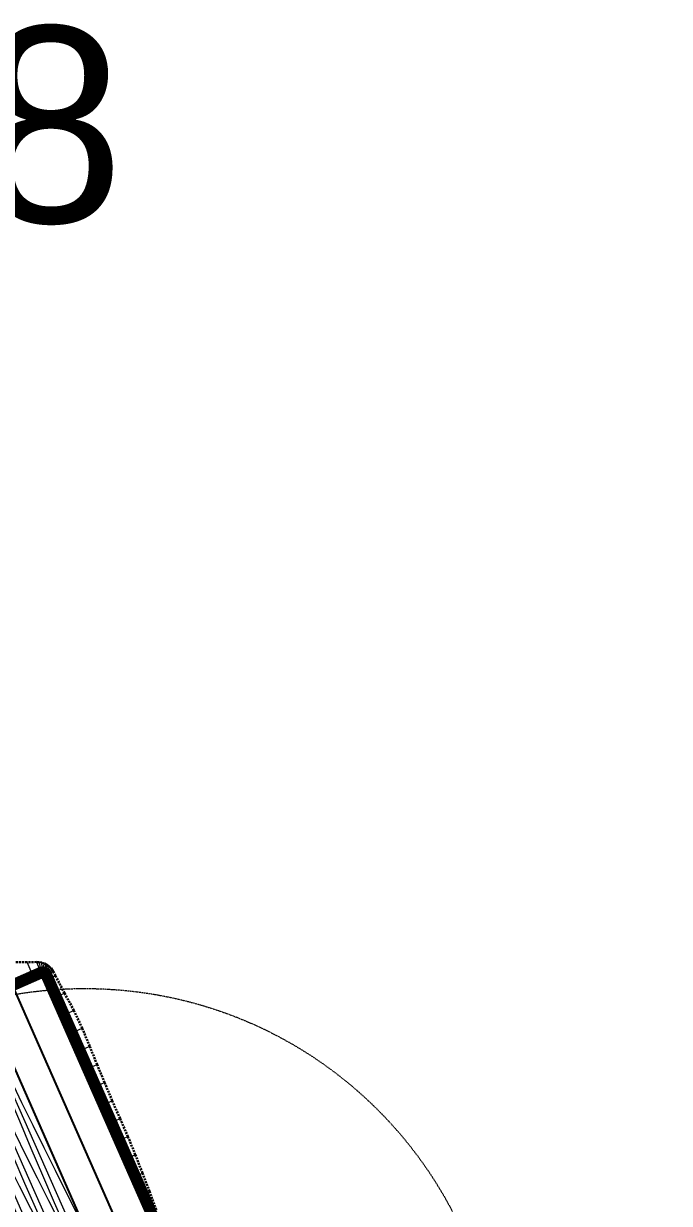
# Model space of a CAD drawing. Header units: metres. Extents: x 544752 to 548977, y 1840603 to 1844608.
# Drawn here: x 545781.3 to 545946, y 1843191.9 to 1843493 of the extents above; entities that cross this region are included whole.
import ezdxf

# ---------------------------------------------------------------- set-up
doc = ezdxf.new("R2010")
doc.units = ezdxf.units.M
doc.header["$MEASUREMENT"] = 0
doc.linetypes.add('ACAD_ISO02W100', pattern=[15, 12, -3])
doc.linetypes.add('Anordnung Grundriss$0$GESTRICHELT', pattern=[0.75, 0.5, -0.25])
doc.layers.add('Anordnung Grundriss$0$FBC-Windkraftstandort', color=7, linetype='Continuous')
doc.layers.add('C-ROAD', color=7, linetype='Continuous')
for name, color, linetype, lineweight in [('C-ROAD-CORR', 5, 'Continuous', 0), ('C-ROAD-STAN', 11, 'Continuous', 0), ('Line5', 5, 'Continuous', 13), ('Line7', 7, 'Continuous', 20), ('Đường', 5, 'ACAD_ISO02W100', 5)]:
    doc.layers.add(name, color=color, linetype=linetype, lineweight=lineweight)

# ---------------------------------------------------------------- blocks, each defined once
blk = doc.blocks.new('TB')
at = {"layer": 'Anordnung Grundriss$0$FBC-Windkraftstandort', "color": 1, "ltscale": 0.2}
for points in [[(-10.82, 8.26), (15.12, 74.06), (-4.2, 8.21)], [(-1.79, 7.15), (7.8, -0.26)], [(-13.55, 1.93), (-43.7, -62.06), (-8.99, -2.86)], [(-6.56, -3.89), (5.41, -5.8)]]:
    blk.add_lwpolyline(points, dxfattribs=at)
for radius in [12.5, 10.5]:
    blk.add_circle((-0.4, 0), radius, dxfattribs=at)
for centre, radius, start, end in [((-13.57, 5.69), 1.57, 109.7536, 203.5071), ((-7.62, -6.81), 15.4, 77.1765, 114.8722), ((-4.73, 3.7), 4.54, 49.5307, 83.3267), ((-0.39, 9.92), 15.4, 198.3885, 236.0841), ((-6.07, 0.61), 4.54, 229.934, 263.7299), ((5.26, -2.45), 3.36, 272.6116, 40.6491)]:
    blk.add_arc(centre, radius, start, end, dxfattribs=at)
at = {"layer": 'Defpoints', "color": 5, "linetype": 'Anordnung Grundriss$0$GESTRICHELT', "lineweight": 5, "ltscale": 0.2}
blk.add_circle((-0.4, 0), 105.73, dxfattribs=at)
at = {"layer": 'Line7', "color": 4, "lineweight": 5}
for p, q in [((-2.87, 0.11), (2.06, -0.11)), ((-0.52, -2.57), (-0.29, 2.57))]:
    blk.add_line(p, q, dxfattribs=at)
at = {"layer": 'Line7', "color": 1}
blk.add_circle((-0.4, 0), 1.35, dxfattribs=at)
blk = doc.blocks.new('FREFEWRFERWF')
at = {"layer": 'Line5', "color": 5}
for p, q in [((-12.76, -0.82), (-14.44, 70.21)), ((-7.21, -0.68), (-8.89, 70.34)), ((-1.67, -0.55), (-3.35, 70.47)), ((-14.24, 0.57), (-11.33, 0.64)), ((-8.7, 0.7), (-5.79, 0.77)), ((-3.36, -0.08), (0, 0)), ((-3.16, 0.83), (-0.25, 0.9)), ((-14.45, -0.34), (-11.09, -0.26)), ((-8.91, -0.21), (-5.54, -0.13))]:
    blk.add_line(p, q, dxfattribs=at)
at = {"layer": 'Line5', "color": 5, "flags": 128}
for points in [[(-14.87, 69.05), (-14.9, 62.45), (-14.95, 55.86), (-15.03, 49.26), (-15.12, 42.67), (-15.24, 36.07), (-15.39, 29.48), (-15.56, 22.88), (-15.75, 16.29), (-15.96, 9.7)], [(-14.87, 69.05), (-14.87, 69.05), (-14.87, 69.06), (-14.87, 69.06), (-14.87, 69.07), (-14.87, 69.07), (-14.87, 69.07), (-14.87, 69.08), (-14.87, 69.08), (-14.86, 69.09)], [(-14.86, 69.09), (-14.81, 69.18), (-14.74, 69.28), (-14.67, 69.36), (-14.59, 69.44), (-14.5, 69.5), (-14.4, 69.56), (-14.3, 69.61), (-14.19, 69.65), (-14.08, 69.68)], [(-14.08, 69.68), (-14.07, 69.68), (-14.05, 69.68), (-14.03, 69.67), (-14.02, 69.67), (-14, 69.65), (-13.99, 69.64), (-13.98, 69.63), (-13.98, 69.61), (-13.98, 69.59)], [(-13.98, 69.59), (-13.51, 61.84), (-13.08, 54.08), (-12.69, 46.32), (-12.33, 38.56), (-12.01, 30.8), (-11.73, 23.04), (-11.48, 15.27), (-11.26, 7.5), (-11.09, -0.26)], [(-9.33, 69.18), (-9.36, 62.58), (-9.41, 55.99), (-9.48, 49.39), (-9.58, 42.8), (-9.7, 36.2), (-9.85, 29.61), (-10.01, 23.01), (-10.2, 16.42), (-10.42, 9.83)], [(-9.33, 69.18), (-9.33, 69.18), (-9.33, 69.19), (-9.33, 69.19), (-9.33, 69.2), (-9.33, 69.2), (-9.33, 69.21), (-9.33, 69.21), (-9.32, 69.21), (-9.32, 69.22)], [(-9.32, 69.22), (-9.27, 69.32), (-9.2, 69.41), (-9.13, 69.49), (-9.04, 69.57), (-8.95, 69.64), (-8.86, 69.69), (-8.76, 69.74), (-8.65, 69.78), (-8.54, 69.81)], [(-8.54, 69.81), (-8.52, 69.81), (-8.51, 69.81), (-8.49, 69.8), (-8.47, 69.8), (-8.46, 69.79), (-8.45, 69.77), (-8.44, 69.76), (-8.44, 69.74), (-8.43, 69.72)], [(-8.43, 69.72), (-7.97, 61.97), (-7.54, 54.21), (-7.15, 46.45), (-6.79, 38.69), (-6.47, 30.93), (-6.18, 23.17), (-5.93, 15.4), (-5.72, 7.64), (-5.54, -0.13)], [(-3.79, 69.31), (-3.82, 62.71), (-3.87, 56.12), (-3.94, 49.52), (-4.04, 42.93), (-4.16, 36.33), (-4.3, 29.74), (-4.47, 23.14), (-4.66, 16.55), (-4.87, 9.96)], [(-3.79, 69.31), (-3.79, 69.31), (-3.79, 69.32), (-3.79, 69.32), (-3.79, 69.33), (-3.78, 69.33), (-3.78, 69.34), (-3.78, 69.34), (-3.78, 69.35), (-3.78, 69.35)], [(-3.78, 69.35), (-3.72, 69.45), (-3.66, 69.54), (-3.58, 69.62), (-3.5, 69.7), (-3.41, 69.77), (-3.31, 69.83), (-3.21, 69.87), (-3.11, 69.91), (-3, 69.94)], [(-3, 69.94), (-2.98, 69.94), (-2.96, 69.94), (-2.95, 69.94), (-2.93, 69.93), (-2.92, 69.92), (-2.91, 69.9), (-2.9, 69.89), (-2.89, 69.87), (-2.89, 69.86)], [(-2.89, 69.86), (-2.43, 62.1), (-2, 54.34), (-1.6, 46.58), (-1.25, 38.82), (-0.93, 31.06), (-0.64, 23.3), (-0.39, 15.53), (-0.18, 7.77), (0, 0)], [(-15.94, 9.55), (-15.95, 9.57), (-15.95, 9.59), (-15.95, 9.6), (-15.96, 9.62), (-15.96, 9.63), (-15.96, 9.65), (-15.96, 9.67), (-15.96, 9.68), (-15.96, 9.7)], [(-15.94, 9.55), (-15.6, 8.59), (-15.3, 7.62), (-15.03, 6.63), (-14.8, 5.64), (-14.61, 4.63), (-14.46, 3.63), (-14.35, 2.61), (-14.28, 1.59), (-14.24, 0.57)], [(-15.94, 9.55), (-15.64, 8.48), (-15.38, 7.4), (-15.14, 6.31), (-14.95, 5.21), (-14.78, 4.11), (-14.65, 3), (-14.55, 1.89), (-14.48, 0.77), (-14.45, -0.34)], [(-10.4, 9.69), (-10.4, 9.7), (-10.41, 9.72), (-10.41, 9.73), (-10.41, 9.75), (-10.41, 9.76), (-10.42, 9.78), (-10.42, 9.8), (-10.42, 9.81), (-10.42, 9.83)], [(-10.4, 9.69), (-10.06, 8.72), (-9.75, 7.75), (-9.49, 6.76), (-9.26, 5.77), (-9.07, 4.77), (-8.92, 3.76), (-8.81, 2.74), (-8.73, 1.72), (-8.7, 0.7)], [(-10.4, 9.69), (-10.1, 8.61), (-9.83, 7.53), (-9.6, 6.44), (-9.4, 5.34), (-9.24, 4.24), (-9.1, 3.13), (-9, 2.02), (-8.94, 0.9), (-8.91, -0.21)], [(-4.86, 9.82), (-4.86, 9.83), (-4.86, 9.85), (-4.87, 9.86), (-4.87, 9.88), (-4.87, 9.9), (-4.87, 9.91), (-4.87, 9.93), (-4.87, 9.94), (-4.87, 9.96)], [(-4.86, 9.82), (-4.51, 8.85), (-4.21, 7.88), (-3.94, 6.89), (-3.72, 5.9), (-3.53, 4.9), (-3.38, 3.89), (-3.26, 2.87), (-3.19, 1.85), (-3.16, 0.83)], [(-4.86, 9.82), (-4.56, 8.74), (-4.29, 7.66), (-4.06, 6.57), (-3.86, 5.47), (-3.69, 4.37), (-3.56, 3.26), (-3.46, 2.15), (-3.39, 1.04), (-3.36, -0.08)]]:
    blk.add_lwpolyline(points, dxfattribs=at)
at = {"layer": 'Line7', "color": 7}
for p, q in [((-15.96, 9.63), (-15.96, 9.63)), ((-15.96, 9.63), (-15.96, 9.63)), ((-15.96, 9.63), (-15.96, 9.63)), ((-11.32, 9.73), (-11.32, 9.73)), ((-11.32, 9.73), (-11.32, 9.73)), ((-11.32, 9.73), (-11.32, 9.73)), ((-10.41, 9.76), (-10.41, 9.76)), ((-10.41, 9.76), (-10.41, 9.76)), ((-10.41, 9.76), (-10.41, 9.76)), ((-5.78, 9.87), (-5.78, 9.87)), ((-5.78, 9.87), (-5.78, 9.87)), ((-5.78, 9.87), (-5.78, 9.87)), ((-4.87, 9.89), (-4.87, 9.89)), ((-4.87, 9.89), (-4.87, 9.89)), ((-4.87, 9.89), (-4.87, 9.89)), ((-0.24, 10), (-0.24, 10)), ((-0.24, 10), (-0.24, 10)), ((-0.24, 10), (-0.24, 10))]:
    blk.add_line(p, q, dxfattribs=at)
blk = doc.blocks.new('RFEWF34RF')
blk.add_lwpolyline([(467558.37, 1441381.47), (467628.37, 1441381.47), (467628.37, 1441366.47), (467558.37, 1441366.47)], close=True)
at = {"xscale": 0.9, "yscale": 0.9714285714285716, "zscale": 0.9714285714285716, "rotation": 268.6444939923905}
blk.add_blockref('FREFEWRFERWF', (467559.27, 1441366.93), dxfattribs=at)
blk = doc.blocks.new('GFERFERF')
blk.add_lwpolyline([(467513.37, 1441358.47), (467628.37, 1441358.47), (467628.37, 1441366.47), (467513.37, 1441366.47)], close=True)
blk = doc.blocks.new('VƯERFEWRFER')
blk.add_lwpolyline([(467558.37, 1441403.47), (467513.37, 1441403.47), (467513.37, 1441358.47), (467558.37, 1441358.47)], close=True)
blk = doc.blocks.new('fcwdăed')
at = {"xscale": -1, "rotation": 19.89216182940478}
for name, p in [('GFERFERF', (1396356.81, 242240.54, -3.32)), ('VƯERFEWRFER', (1396369.4, 242205.74, -3.32)), ('RFEWF34RF', (1396367.36, 242211.39, -3.32))]:
    blk.add_blockref(name, p, dxfattribs=at)
blk = doc.blocks.new('STA')
blk.add_circle((0, 0), 0.036)
blk = doc.blocks.new('PI')
h = blk.add_hatch(color=256)
h.dxf.hatch_style = 1
h.paths.add_polyline_path([(0.011, 0, 1), (-0.011, 0, 1)])
at = {"xscale": 0.3048, "yscale": 0.3048, "zscale": 0.3048}
blk.add_blockref('STA', (0, 0), dxfattribs=at)

msp = doc.modelspace()

# ---------------------------------------------------------------- linework, layer by layer
at = {"layer": 'C-ROAD', "color": 3, "linetype": 'Continuous', "lineweight": 13}
for p, q in [((545786.66, 1843251.21), (545785.75, 1843250.81)), ((545787.06, 1843250.3), (545786.66, 1843251.21))]:
    msp.add_line(p, q, dxfattribs=at)
at = {"layer": 'C-ROAD', "color": 1, "linetype": 'ACAD_ISO02W100', "lineweight": 60, "ltscale": 0.1, "const_width": 3, "flags": 128}
for points in [[(545785.75, 1843250.81), (545757.37, 1843238.32)], [(545833.41, 1843145.05), (545787.06, 1843250.3)]]:
    msp.add_lwpolyline(points, dxfattribs=at)
at = {"layer": 'C-ROAD', "color": 1, "linetype": 'ACAD_ISO02W100', "lineweight": -3, "ltscale": 0.1, "const_width": 3, "flags": 128}
msp.add_lwpolyline([(545787.06, 1843250.3, 0.414214), (545785.75, 1843250.81)], format="xyb", dxfattribs=at)
at = {"layer": 'C-ROAD-CORR', "color": 160, "linetype": 'Continuous'}
for p, q in [((545783.72, 1843249.92, 642.39), (545782.15, 1843253.48, 646.29)), ((545783.72, 1843249.92, 642.39), (545782.15, 1843253.48, 646.29)), ((545783.72, 1843249.92, 642.39), (545782.15, 1843253.48, 646.29)), ((545783.72, 1843249.92, 642.39), (545782.15, 1843253.48, 646.29)), ((545785.75, 1843250.81, 642.39), (545784.55, 1843253.52, 645.35)), ((545785.75, 1843250.81, 642.39), (545784.55, 1843253.52, 645.35)), ((545785.75, 1843250.81, 642.39), (545784.55, 1843253.52, 645.35)), ((545785.75, 1843250.81, 642.39), (545784.55, 1843253.52, 645.35)), ((545785.91, 1843250.87, 642.39), (545785.27, 1843253.49, 645.09)), ((545785.91, 1843250.87, 642.39), (545785.27, 1843253.49, 645.09)), ((545785.91, 1843250.87, 642.39), (545785.27, 1843253.49, 645.09)), ((545785.91, 1843250.87, 642.39), (545785.27, 1843253.49, 645.09)), ((545786.08, 1843250.89, 642.39), (545785.92, 1843253.36, 644.86)), ((545786.08, 1843250.89, 642.39), (545785.92, 1843253.36, 644.86)), ((545786.08, 1843250.89, 642.39), (545785.92, 1843253.36, 644.86)), ((545786.08, 1843250.89, 642.39), (545785.92, 1843253.36, 644.86)), ((545786.26, 1843250.89, 642.39), (545786.51, 1843253.16, 644.68)), ((545786.26, 1843250.89, 642.39), (545786.51, 1843253.16, 644.68)), ((545786.26, 1843250.89, 642.39), (545786.51, 1843253.16, 644.68)), ((545786.26, 1843250.89, 642.39), (545786.51, 1843253.16, 644.68)), ((545786.43, 1843250.85, 642.39), (545787.03, 1843252.92, 644.54)), ((545786.43, 1843250.85, 642.39), (545787.03, 1843252.92, 644.54)), ((545786.43, 1843250.85, 642.39), (545787.03, 1843252.92, 644.54)), ((545786.43, 1843250.85, 642.39), (545787.03, 1843252.92, 644.54)), ((545786.51, 1843250.83, 642.39), (545787.27, 1843252.78, 644.48)), ((545786.51, 1843250.83, 642.39), (545787.27, 1843252.78, 644.48)), ((545786.51, 1843250.83, 642.39), (545787.27, 1843252.78, 644.48)), ((545786.51, 1843250.83, 642.39), (545787.27, 1843252.78, 644.48)), ((545786.59, 1843250.79, 642.38), (545787.49, 1843252.62, 644.43)), ((545786.59, 1843250.79, 642.38), (545787.49, 1843252.62, 644.43)), ((545786.59, 1843250.79, 642.38), (545787.49, 1843252.62, 644.43)), ((545786.59, 1843250.79, 642.38), (545787.49, 1843252.62, 644.43)), ((545786.74, 1843250.7, 642.38), (545787.9, 1843252.29, 644.35)), ((545786.74, 1843250.7, 642.38), (545787.9, 1843252.29, 644.35)), ((545786.74, 1843250.7, 642.38), (545787.9, 1843252.29, 644.35)), ((545786.74, 1843250.7, 642.38), (545787.9, 1843252.29, 644.35)), ((545786.87, 1843250.59, 642.38), (545788.26, 1843251.92, 644.31)), ((545786.87, 1843250.59, 642.38), (545788.26, 1843251.92, 644.31)), ((545786.87, 1843250.59, 642.38), (545788.26, 1843251.92, 644.31)), ((545786.87, 1843250.59, 642.38), (545788.26, 1843251.92, 644.31)), ((545786.98, 1843250.45, 642.38), (545788.57, 1843251.51, 644.29)), ((545786.98, 1843250.45, 642.38), (545788.57, 1843251.51, 644.29)), ((545786.98, 1843250.45, 642.38), (545788.57, 1843251.51, 644.29)), ((545786.98, 1843250.45, 642.38), (545788.57, 1843251.51, 644.29)), ((545787.06, 1843250.3, 642.38), (545788.83, 1843251.07, 644.3)), ((545787.06, 1843250.3, 642.38), (545788.83, 1843251.07, 644.3)), ((545787.06, 1843250.3, 642.38), (545788.83, 1843251.07, 644.3)), ((545787.06, 1843250.3, 642.38), (545788.83, 1843251.07, 644.3)), ((545787.55, 1843249.19, 642.36), (545789.38, 1843249.99, 644.36)), ((545787.55, 1843249.19, 642.36), (545789.38, 1843249.99, 644.36)), ((545787.55, 1843249.19, 642.36), (545789.38, 1843249.99, 644.36)), ((545787.55, 1843249.19, 642.36), (545789.38, 1843249.99, 644.36)), ((545789.57, 1843244.61, 642.28), (545791.73, 1843245.57, 644.65)), ((545789.57, 1843244.61, 642.28), (545791.73, 1843245.57, 644.65)), ((545789.57, 1843244.61, 642.28), (545791.73, 1843245.57, 644.65)), ((545789.57, 1843244.61, 642.28), (545791.73, 1843245.57, 644.65)), ((545791.58, 1843240.04, 642.21), (545794.09, 1843241.14, 644.95)), ((545791.58, 1843240.04, 642.21), (545794.09, 1843241.14, 644.95)), ((545791.58, 1843240.04, 642.21), (545794.09, 1843241.14, 644.95)), ((545791.58, 1843240.04, 642.21), (545794.09, 1843241.14, 644.95)), ((545793.6, 1843235.46, 642.13), (545796.23, 1843236.62, 645)), ((545793.6, 1843235.46, 642.13), (545796.23, 1843236.62, 645)), ((545793.6, 1843235.46, 642.13), (545796.23, 1843236.62, 645)), ((545793.6, 1843235.46, 642.13), (545796.23, 1843236.62, 645)), ((545795.61, 1843230.88, 642.06), (545798.14, 1843232, 644.82)), ((545795.61, 1843230.88, 642.06), (545798.14, 1843232, 644.82)), ((545795.61, 1843230.88, 642.06), (545798.14, 1843232, 644.82)), ((545795.61, 1843230.88, 642.06), (545798.14, 1843232, 644.82)), ((545797.63, 1843226.31, 641.98), (545800.02, 1843227.36, 644.59)), ((545797.63, 1843226.31, 641.98), (545800.02, 1843227.36, 644.59)), ((545797.63, 1843226.31, 641.98), (545800.02, 1843227.36, 644.59)), ((545797.63, 1843226.31, 641.98), (545800.02, 1843227.36, 644.59)), ((545799.64, 1843221.73, 641.91), (545801.94, 1843222.75, 644.42)), ((545799.64, 1843221.73, 641.91), (545801.94, 1843222.75, 644.42)), ((545799.64, 1843221.73, 641.91), (545801.94, 1843222.75, 644.42)), ((545799.64, 1843221.73, 641.91), (545801.94, 1843222.75, 644.42)), ((545801.66, 1843217.16, 641.83), (545803.87, 1843218.13, 644.25)), ((545801.66, 1843217.16, 641.83), (545803.87, 1843218.13, 644.25)), ((545801.66, 1843217.16, 641.83), (545803.87, 1843218.13, 644.25)), ((545801.66, 1843217.16, 641.83), (545803.87, 1843218.13, 644.25)), ((545803.67, 1843212.58, 641.76), (545805.88, 1843213.55, 644.17)), ((545803.67, 1843212.58, 641.76), (545805.88, 1843213.55, 644.17)), ((545803.67, 1843212.58, 641.76), (545805.88, 1843213.55, 644.17)), ((545803.67, 1843212.58, 641.76), (545805.88, 1843213.55, 644.17)), ((545805.69, 1843208, 641.68), (545807.89, 1843208.97, 644.09)), ((545805.69, 1843208, 641.68), (545807.89, 1843208.97, 644.09)), ((545805.69, 1843208, 641.68), (545807.89, 1843208.97, 644.09)), ((545805.69, 1843208, 641.68), (545807.89, 1843208.97, 644.09)), ((545807.7, 1843203.43, 641.61), (545809.77, 1843204.34, 643.87)), ((545807.7, 1843203.43, 641.61), (545809.77, 1843204.34, 643.87)), ((545807.7, 1843203.43, 641.61), (545809.77, 1843204.34, 643.87)), ((545807.7, 1843203.43, 641.61), (545809.77, 1843204.34, 643.87)), ((545809.72, 1843198.85, 641.53), (545811.59, 1843199.67, 643.57)), ((545809.72, 1843198.85, 641.53), (545811.59, 1843199.67, 643.57)), ((545809.72, 1843198.85, 641.53), (545811.59, 1843199.67, 643.57)), ((545809.72, 1843198.85, 641.53), (545811.59, 1843199.67, 643.57)), ((545811.73, 1843194.28, 641.46), (545813.39, 1843195.01, 643.27)), ((545811.73, 1843194.28, 641.46), (545813.39, 1843195.01, 643.27)), ((545811.73, 1843194.28, 641.46), (545813.39, 1843195.01, 643.27)), ((545811.73, 1843194.28, 641.46), (545813.39, 1843195.01, 643.27))]:
    msp.add_line(p, q, dxfattribs=at)
at = {"layer": 'C-ROAD-CORR', "color": 11, "linetype": 'Anordnung Grundriss$0$GESTRICHELT', "lineweight": 30}
for points in [[(545815.14, 1843190.31, 642.91), (545813.39, 1843195.01, 643.27), (545811.59, 1843199.67, 643.57), (545809.77, 1843204.34, 643.87), (545807.89, 1843208.97, 644.09), (545805.88, 1843213.55, 644.17), (545803.87, 1843218.13, 644.25), (545801.94, 1843222.75, 644.42), (545800.02, 1843227.36, 644.59), (545798.14, 1843232, 644.82), (545796.23, 1843236.62, 645), (545794.09, 1843241.14, 644.95), (545791.73, 1843245.57, 644.65), (545789.38, 1843249.99, 644.36), (545788.83, 1843251.07, 644.3), (545788.57, 1843251.51, 644.29), (545788.26, 1843251.92, 644.31), (545787.9, 1843252.29, 644.35), (545787.49, 1843252.62, 644.43), (545787.27, 1843252.78, 644.48), (545787.03, 1843252.92, 644.54), (545786.51, 1843253.16, 644.68), (545785.92, 1843253.36, 644.86), (545785.27, 1843253.49, 645.09), (545784.55, 1843253.52, 645.35), (545782.15, 1843253.48, 646.29), (545778.21, 1843253.47, 647.86)], [(545813.75, 1843189.7, 641.38), (545811.73, 1843194.28, 641.46), (545809.72, 1843198.85, 641.53), (545807.7, 1843203.43, 641.61), (545805.69, 1843208, 641.68), (545803.67, 1843212.58, 641.76), (545801.66, 1843217.16, 641.83), (545799.64, 1843221.73, 641.91), (545797.63, 1843226.31, 641.98), (545795.61, 1843230.88, 642.06), (545793.6, 1843235.46, 642.13), (545791.58, 1843240.04, 642.21), (545789.57, 1843244.61, 642.28), (545787.55, 1843249.19, 642.36), (545787.06, 1843250.3, 642.38), (545786.98, 1843250.45, 642.38), (545786.87, 1843250.59, 642.38), (545786.74, 1843250.7, 642.38), (545786.59, 1843250.79, 642.38), (545786.51, 1843250.83, 642.39), (545786.43, 1843250.85, 642.39), (545786.26, 1843250.89, 642.39), (545786.08, 1843250.89, 642.39), (545785.91, 1843250.87, 642.39), (545785.75, 1843250.81, 642.39), (545783.72, 1843249.92, 642.39), (545780.41, 1843248.46, 642.39)]]:
    msp.add_polyline3d(points, dxfattribs=at)
at = {"layer": 'C-ROAD-CORR', "color": 1, "linetype": 'Anordnung Grundriss$0$GESTRICHELT', "lineweight": 30}
for points in [[(545815.14, 1843190.31, 642.91), (545813.39, 1843195.01, 643.27), (545811.59, 1843199.67, 643.57), (545809.77, 1843204.34, 643.87), (545807.89, 1843208.97, 644.09), (545805.88, 1843213.55, 644.17), (545803.87, 1843218.13, 644.25), (545801.94, 1843222.75, 644.42), (545800.02, 1843227.36, 644.59), (545798.14, 1843232, 644.82), (545796.23, 1843236.62, 645), (545794.09, 1843241.14, 644.95), (545791.73, 1843245.57, 644.65), (545789.38, 1843249.99, 644.36), (545788.83, 1843251.07, 644.3), (545788.57, 1843251.51, 644.29), (545788.26, 1843251.92, 644.31), (545787.9, 1843252.29, 644.35), (545787.49, 1843252.62, 644.43), (545787.27, 1843252.78, 644.48), (545787.03, 1843252.92, 644.54), (545786.51, 1843253.16, 644.68), (545785.92, 1843253.36, 644.86), (545785.27, 1843253.49, 645.09), (545784.55, 1843253.52, 645.35), (545782.15, 1843253.48, 646.29), (545778.21, 1843253.47, 647.86)], [(545813.75, 1843189.7, 641.38), (545811.73, 1843194.28, 641.46), (545809.72, 1843198.85, 641.53), (545807.7, 1843203.43, 641.61), (545805.69, 1843208, 641.68), (545803.67, 1843212.58, 641.76), (545801.66, 1843217.16, 641.83), (545799.64, 1843221.73, 641.91), (545797.63, 1843226.31, 641.98), (545795.61, 1843230.88, 642.06), (545793.6, 1843235.46, 642.13), (545791.58, 1843240.04, 642.21), (545789.57, 1843244.61, 642.28), (545787.55, 1843249.19, 642.36), (545787.06, 1843250.3, 642.38), (545786.98, 1843250.45, 642.38), (545786.87, 1843250.59, 642.38), (545786.74, 1843250.7, 642.38), (545786.59, 1843250.79, 642.38), (545786.51, 1843250.83, 642.39), (545786.43, 1843250.85, 642.39), (545786.26, 1843250.89, 642.39), (545786.08, 1843250.89, 642.39), (545785.91, 1843250.87, 642.39), (545785.75, 1843250.81, 642.39), (545783.72, 1843249.92, 642.39), (545780.41, 1843248.46, 642.39)]]:
    msp.add_polyline3d(points, dxfattribs=at)

# ---------------------------------------------------------------- block references
at = {"rotation": 273.8732732180347}
msp.add_blockref('fcwdăed', (-920916.6, 2211218.13, 1000002.32), dxfattribs=at)
at = {"layer": 'C-ROAD-STAN', "color": 3, "linetype": 'Continuous', "lineweight": -3, "xscale": 45.56286554269575, "yscale": 45.56286554269575, "zscale": 45.56286554269575, "rotation": 334.5}
msp.add_blockref('PI', (545786.66, 1843251.21), dxfattribs=at)
at = {"layer": 'Đường', "rotation": 318.9591282980172}
msp.add_blockref('TB', (545797.17, 1843140.76), dxfattribs=at)

# ---------------------------------------------------------------- texts
at = {"layer": 'Defpoints', "color": 3}
msp.add_text('HH1_8', height=50, dxfattribs=at).set_placement((545598.76, 1843442.24, 1))

doc.saveas('drawing.dxf')
